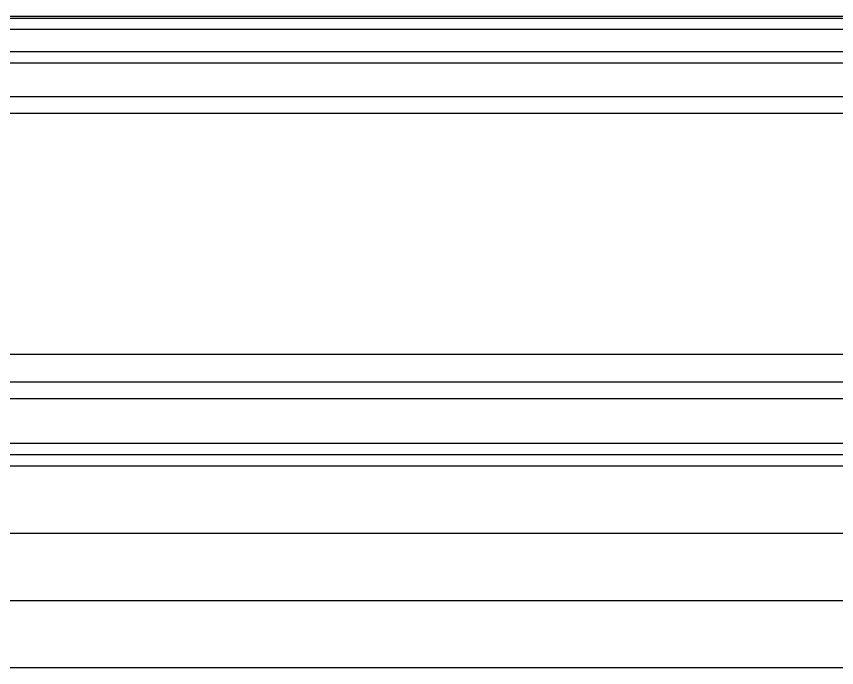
# Model space of a CAD drawing. Header units: inches. Extents: x 1397 to 20304, y -27267 to -746.
# Drawn here: x 4108.1 to 4144.74, y -27027.6 to -26998.52 of the extents above; entities that cross this region are included whole.
import ezdxf

# ---------------------------------------------------------------- set-up
doc = ezdxf.new("R2010")
doc.units = ezdxf.units.IN
doc.header["$LTSCALE"] = 17
doc.header["$MEASUREMENT"] = 0
doc.layers.add('25 BOT BAR', color=12, linetype='Continuous', lineweight=25)

# ---------------------------------------------------------------- blocks, each defined once
blk = doc.blocks.new('A$C99292ed1')
at = {"layer": '25 BOT BAR'}
blk.add_line((148.015, 0), (0.015, 0), dxfattribs=at)

msp = doc.modelspace()

# ---------------------------------------------------------------- linework, layer by layer
at = {"layer": '25 BOT BAR'}
for p, q in [((4072.025, -26998.596), (4220.025, -26998.596)), ((4070.525, -26999.096), (4221.525, -26999.096)), ((4071.025, -27000.096), (4221.025, -27000.096)), ((4071.025, -27000.596), (4221.025, -27000.596)), ((4072.025, -27002.096), (4220.025, -27002.096)), ((4072.025, -27002.846), (4220.025, -27002.846)), ((3996.784, -27013.596), (4242.521, -27013.596)), ((4226.025, -27014.846), (4066.025, -27014.846)), ((4224.466, -27015.596), (4066.839, -27015.596)), ((4222.966, -27017.596), (4068.839, -27017.596)), ((4222.466, -27018.096), (4069.339, -27018.096)), ((4221.466, -27018.596), (4070.839, -27018.596)), ((4070.839, -27021.596), (4221.466, -27021.596)), ((4072.759, -27024.596), (4219.546, -27024.596)), ((4075.504, -27027.596), (4216.801, -27027.596))]:
    msp.add_line(p, q, dxfattribs=at)

# ---------------------------------------------------------------- block references
at = {"layer": '25 BOT BAR', "yscale": 0.8}
msp.add_blockref('A$C99292ed1', (4072.01, -26998.524), dxfattribs=at)

doc.saveas('drawing.dxf')
